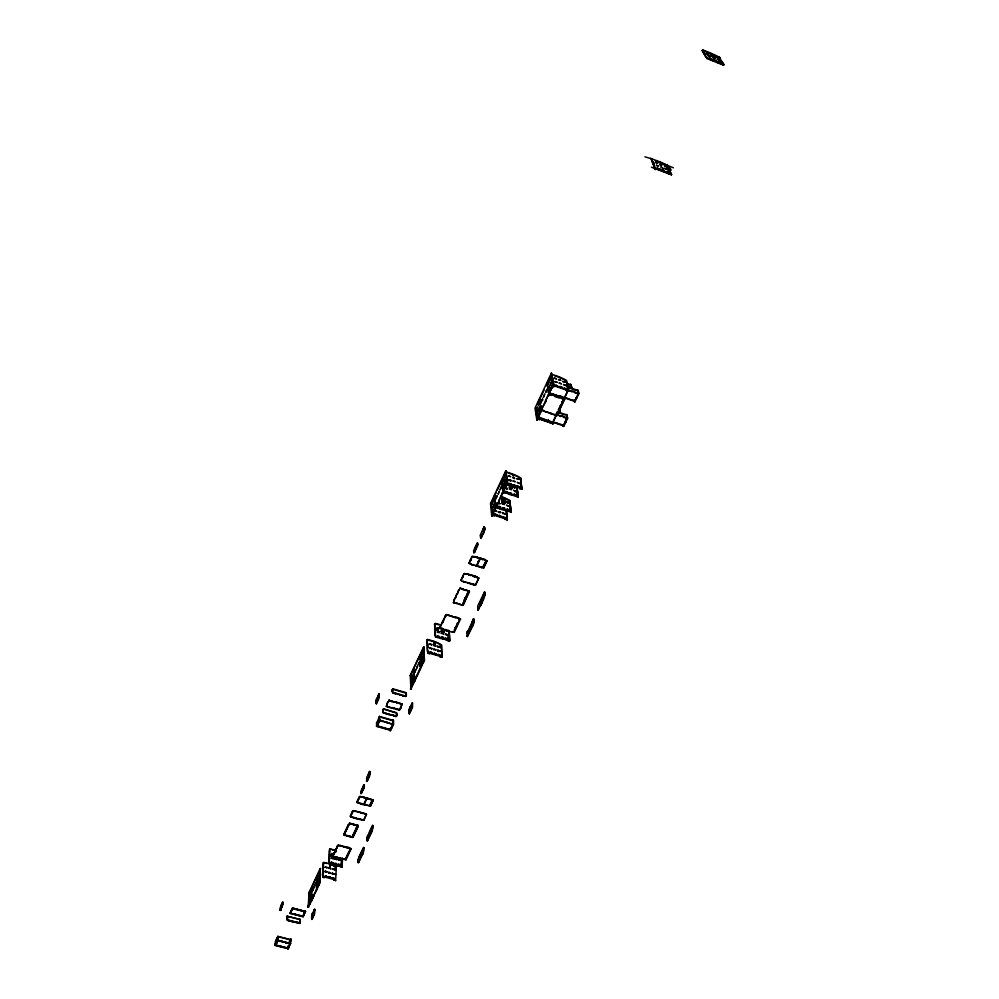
<?xml version="1.0" encoding="UTF-8"?>
<svg xmlns="http://www.w3.org/2000/svg" width="999" height="999" viewBox="0 0 999 999"><rect width="100%" height="100%" fill="white"/><g stroke="black" fill="none" stroke-linecap="round" stroke-linejoin="round"><path stroke-width="1.5" d="M389.947 730.469L390.434 728.121M383.229 712.786C385.027 713.386 388.037 713.698 390.746 715.272L390.921 714.572L393.718 715.371L393.531 716.071L396.491 716.171L383.229 712.786L382.942 709.877M391.62 728.059L392.332 726.223L391.62 727.747M387.187 722.589L391.895 724.263L392.919 723.8L390.072 730.207M386.251 706.555L387.325 703.92C384.652 708.903 394.018 706.992 396.765 709.153M388.049 702.372L389.123 700.049L389.797 700.998C393.057 702.572 404.083 701.748 401.186 706.493L400.949 708.179M388.986 714.01L388.811 714.71M388.049 702.684L389.123 700.049M389.235 706.655L389.048 707.367M386.201 713.211L386.014 713.91M387.3 729.083L384.528 728.296M377.884 726.398L377.035 726.161L379.857 720.067C381.78 721.89 384.553 720.966 387.187 722.914L387.362 722.215M387.287 706.093L387.1 706.805M384.253 712.649L384.078 713.348M385.427 721.665L385.252 722.364M484.19 526.873L484.59 528.633L484.19 526.873L481.93 531.693L483.017 530.869M382.642 720.866L382.467 721.565M383.416 711.288L382.754 711.525L382.754 710.264M383.241 710.401L383.429 708.903L396.478 712.662L396.79 715.571M379.995 726.897L378.059 726.335M380.706 720.304L380.532 721.003M378.097 724.2L377.61 723.738L377.035 726.485L377.247 723.376M376.011 703.596L378.284 699.537L376.498 703.746L376.223 700.511L376.211 701.785M378.134 720.679L379.408 716.42L392.919 720.291M378.696 696.353L378.896 693.593L379.345 697.527L378.284 699.862M377.784 699.725L378.871 695.966M378.796 722.677L378.321 722.215L378.796 722.677L379.857 720.379L379.22 717.906M390.422 730.831L393.531 724.225L393.519 720.167L392.732 720.679L379.72 716.932L379.707 718.056L379.895 716.558L378.346 719.018M390.547 730.344L376.548 726.348L379.37 720.242L379.408 716.42M476.361 548.626L475.824 548.164L476.361 548.626L478.009 544.742L477.197 543.843L477.759 544.592C477.097 542.569 478.246 543.344 477.135 542.969L475.074 547.539L476.111 547.052M476.373 546.016L477.647 543.131M376.498 703.746L376.036 702.172M376.548 726.348L376.598 722.502L378.134 720.366M377.61 697.926L378.896 693.593M371.865 831.767C375.587 819.03 369.443 830.344 368.132 835.664M371.403 831.643C373.064 827.209 372.427 828.296 372.465 825.236M373.214 800.336L359.965 796.378C358.666 797.889 364.423 796.003 365.696 798.276L365.871 797.589L373.214 800.336L370.429 806.193L357.205 802.572L357.28 800.973M376.71 700.661L376.049 700.898L376.061 699.799L377.123 697.477M370.067 834.427L370.741 832.704M370.429 806.193L373.214 800.012M370.504 804.919C368.993 804.183 370.741 806.692 370.042 804.457M369.855 835.938L370.529 834.215M370.379 804.083L370.716 803.034M370.841 804.207L371.191 803.171M371.054 802.659L371.403 801.61M370.529 834.552L371.203 832.829M371.341 799.824L371.516 799.138M370.729 833.041L371.403 831.305M371.528 802.784L371.865 801.735M371.728 801.223L372.54 800.311L372.202 801.36M371.191 833.166L371.865 831.43M367.395 839.972L368.069 838.261M368.231 777.622L367.545 779.407L368.706 777.759M367.37 840.134C365.622 840.659 368.856 839.897 367.395 839.635M364.647 804.682L370.442 805.856M368.693 778.084L369.38 776.298L368.219 777.959M370.117 774.113L369.38 776.623L368.906 776.173M367.857 840.097L368.531 838.386M368.906 776.498L369.518 771.415L369.942 774.475M368.057 838.586L368.731 836.875M368.519 838.71L369.193 837M369.455 799.312L369.63 798.626M369.518 771.74C370.579 770.878 368.631 775.349 368.256 775.261C365.047 776.772 367.694 782.354 366.496 781.33M368.731 837.199L369.405 835.489M369.193 837.324L369.867 835.601M369.393 835.813L370.067 834.09M370.167 805.631L370.517 804.595M366.67 799.038L366.208 798.576L366.333 799.749M366.87 780.531L367.669 780.269L366.508 780.681M350.624 815.172L350.549 816.757L363.711 820.329L366.471 814.222L353.284 810.626L352.61 811.263L355.407 811.138M366.958 781.468L366.72 777.709M367.669 780.269C368.968 777.896 364.897 780.781 367.682 779.944M366.745 840.359L367.257 837.811M366.795 837.686L367.644 835.301M367.582 798.8L367.757 798.114M367.857 839.759L367.357 840.796L366.908 840.009M367.357 840.796L366.783 838.348M358.316 861.962C358.291 861.825 364.61 850.836 363.461 848.713C364.36 844.829 363.648 854.17 362.712 854.245M363.836 803.908L364.66 802.984L364.31 804.033M363.661 788.823L364.373 786.975C363.998 780.069 359.977 796.465 364.26 785.039M363.711 820.329L366.471 814.222M364.51 802.472L365.334 801.56L364.985 802.609M366.458 814.547C364.123 813.323 363.399 813.124 360.851 813.024L361.026 812.337L355.244 811.163M357.217 802.247C359.503 803.458 360.327 803.745 362.949 803.808L362.774 804.495L364.647 805.007L364.822 804.32M364.76 813.361L364.585 814.035M365.184 801.048L366.009 800.137L365.659 801.173M361.938 797.252L362.113 796.565M362.063 788.586L360.839 791.508L361.626 793.144C363.698 790.221 359.278 792.482 361.975 792.095M360.077 859.702L362.712 853.908M357.967 818.83L363.723 819.992M361.838 791.57L362.512 789.809M361.85 819.492L361.688 820.167M362.312 791.707L362.987 789.934M362.512 790.134L363.199 788.361M362.899 812.849L362.724 813.536M362.987 790.259L363.661 788.498M363.186 788.686L364.235 786.026M363.773 785.239L364.423 785.014L363.786 784.914M363.823 797.764L363.998 797.077M363.948 784.877L364.41 785.664M358.454 862.761L358.341 861.076M359.965 796.378L359.752 797.14M357.867 861.638L358.778 862.075M359.99 818.98L359.815 819.667M360.801 793.481C362.05 791.27 361.014 794.967 360.814 792.819M358.766 862.412L360.09 859.365M361.263 793.606L361.163 792.682M361.301 792.294L360.839 791.508M361.064 803.296L360.889 803.983M361.288 792.944L361.463 791.932M356.668 828.458C355.182 827.696 356.893 830.219 356.206 827.996M356.531 827.634L356.88 826.598M355.969 825.511L354.108 824.674L358.004 825.324L358.291 826.136L353.009 837.287L344.031 834.939L350.686 836.663M357.205 802.572L357.417 801.81M357.005 827.759L357.342 826.722M356.893 825.761L357.068 825.074M357.742 801.423L357.954 799.537M358.416 799.999L358.629 798.114M354.233 817.819L357.954 819.155L358.129 818.481M358.291 826.136L358.004 825.324M359.091 798.563L359.29 796.678M357.879 860.963L358.366 859.739M357.917 859.615L363.948 847.502M359.19 802.784L359.016 803.471M357.992 862.636L358.304 862.424M314.935 909.227C310.314 921.927 315.572 901.373 314.548 913.973L313.998 913.161M354.358 833.341L354.695 832.304M354.545 831.817L354.895 830.793M355.244 811.5L355.419 810.813M355.02 831.942L355.357 830.918M355.032 825.249L355.207 824.575M355.207 830.431L355.544 829.395M355.669 830.556L356.019 829.52M356.331 829.158L356.68 828.121M352.41 823.813L354.27 824.65L350.362 823.988L349.613 823.064L348.938 824.799M350.562 816.42L354.383 817.794M352.41 812.799L352.61 810.926M350.537 836.675L353.009 837.287M352.547 836.825L352.372 837.512M352.572 836.001L352.909 834.964M353.284 810.626L353.072 811.388M353.034 836.126L353.371 835.089M353.171 824.749L353.346 824.063M353.234 834.602L353.571 833.578M353.696 834.727L354.033 833.703M354.22 818.144L354.395 817.469M353.883 833.216L354.233 832.179M349.35 850.686L350.012 848.988M337.899 845.753L338.224 845.067L351.248 848.875L349.4 848.388L349.575 847.701L347.727 847.214L347.552 847.889L340.172 845.591M350.549 816.757L350.761 816.008M349.812 850.811L350.474 849.1M351.086 815.634L351.286 813.76M350.524 837.012L350.699 836.325M351.748 814.21L351.948 812.349M351.298 824.25L351.473 823.563M352.347 817.644L352.522 816.957M347.739 836.263L347.914 835.589M347.49 826.435L347.952 826.897L347.827 825.736M347.215 856.293L347.864 854.582M346.753 856.168L347.415 854.457M348.151 825.037L348.614 825.499L348.489 824.337M347.727 847.214L347.552 847.889M348.052 853.433L348.713 851.722M348.514 853.558L349.175 851.847M349.613 823.064L350.362 823.988M349.588 836.762L349.762 836.088M345.192 831.33L345.329 832.479L344.867 832.03M345.529 830.631L345.979 831.093L345.854 829.932M346.178 829.232L346.641 829.694L346.516 828.533M345.454 858.89L346.116 857.192M346.84 827.834L347.29 828.296L347.165 827.135M344.218 858.99C351.586 861.937 332.23 855.656 344.056 859.327M345.916 859.015L346.566 857.317M346.803 836.013L346.978 835.339M322.839 875.311L322.739 877.234L324.113 877.597C323.639 875.112 334.99 878.084 333.816 880.119L335.639 880.606L336.338 867.057L334.653 866.033A18.856 12.662 25.3 0 0 331.069 864.347L331.181 863.573L342.033 867.157L342.445 857.941M342.033 867.157L342.42 860.713L338.761 859.739L338.586 860.414M344.218 833.416L344.667 833.878L344.543 832.716M344.031 846.228L343.856 846.902M344.942 835.514L345.117 834.839M338.698 857.529L338.524 858.203C343.394 859.078 333.903 856.155 334.927 857.254M340.259 865.321L340.422 864.647C334.852 863.573 343.718 866.358 338.436 864.51M341.159 865.908L341.346 864.897L341.621 866.021M341.208 864.56L341.396 863.548L341.67 864.684M341.258 863.211L341.446 862.212L341.72 863.336M342.182 845.741L342.008 846.415M337.887 846.091L338.224 845.067M338.361 866.183L338.536 865.509M338.586 864.172L338.424 864.847M338.761 859.739L342.407 861.038M338.211 845.404L340.159 845.916L340.334 845.241M335.302 851.585L336.139 848.388M335.164 869.817L335.352 868.818L335.614 869.929M335.214 868.481L335.402 867.482L335.676 868.593M336.076 851.91L335.951 851.585M336.001 857.154L333.067 856.043L333.566 853.87L333.054 856.38L335.839 857.492M336.588 848.838L337.437 845.629M336.675 857.716L336.925 857.067M336.588 864.36L336.763 863.685L334.915 863.198L334.752 863.873L336.588 864.36L334.765 863.536M334.94 859.115L336.938 859.252L336.763 859.927M332.904 863.386L333.079 862.711C326.835 860.614 337.25 865.796 331.243 862.224M333.104 858.965L333.279 858.291L331.281 858.141M333.266 856.43L333.104 856.767M333.291 854.57C328.871 853.546 336.426 854.932 334.852 851.136M334.016 854.332L334.215 852.497M334.053 874.325C334.702 873.051 333.441 875.224 332.242 873.85L332.417 873.176L335.889 874.462M333.816 880.119L334.003 879.108M333.878 878.77L334.041 878.096L332.068 877.959M334.24 869.904L334.415 869.242L332.442 869.093M334.69 865.221L336.7 865.034M334.865 864.547L332.854 864.734M334.927 859.452L335.102 858.778M330.419 873.376C328.896 870.404 327.997 874.612 330.594 872.701M330.394 877.147C330.332 878.583 330.307 876.036 328.571 876.672L328.396 877.334M330.619 868.955L329.52 867.656M331.268 856.28L331.443 855.619L332.192 856.53M329.171 861.825L329.083 863.748L331.006 864.247L331.181 863.573M331.268 858.478L331.443 857.804M331.468 854.083L331.631 853.408L334.028 853.995M332.043 878.296L332.217 877.621M332.43 869.43L332.605 868.768M328.708 861.7L328.921 860.027M329.233 860.476L329.046 857.342M329.345 857.804L329.533 853.808M329.071 853.683L329.295 852.022M329.595 852.472L329.42 849.375M329.445 855.806L330.532 855.369L329.171 854.669M329.72 849.824L329.895 848.925L331.718 849.412A18.969 12.587 25.3 0 1 336.438 850.586M328.571 876.672L330.382 877.484M328.771 872.227L328.596 872.889M329.495 868.318L328.971 867.806L330.769 868.618M329.083 863.748L329.32 861.488M329.383 860.139L329.445 858.803L328.833 859.015M329.508 857.467L329.57 856.131L328.958 856.343M329.633 854.794L329.695 853.471M329.757 852.135L329.807 850.811L329.195 851.036M329.558 866.995L329.745 865.996M329.658 867.994L329.682 867.319M329.77 865.334C330.856 863.785 329.183 866.595 330.232 865.446M330.007 867.107L330.194 866.108M371.291 828.333L372.927 825.361M326.735 876.185C326.373 877.821 323.514 874.187 326.586 876.523M325.125 871.265L324.95 871.94L326.773 872.414L326.948 871.752L325.125 871.265L326.948 871.752M326.985 868.006L327.16 867.332L325.174 867.194M324.113 877.597L324.313 876.585M325.162 867.519L325.337 866.857M322.377 875.186L322.602 873.501M322.914 873.963L322.739 870.816M323.039 871.265L322.877 868.131M323.177 868.593L323.014 865.471M323.314 865.921L323.139 862.811M323.439 863.261L323.626 862.362L325.437 862.849A18.856 12.662 25.3 0 1 330.132 863.998L331.069 864.347M322.739 877.234L323.002 874.974M323.064 873.626L323.127 872.277L322.515 872.489M323.201 870.928L323.264 869.592L322.652 869.804M323.339 868.256L323.401 866.92L322.789 867.132M323.464 865.584L323.526 864.26L322.927 864.472M358.741 857.342L363.499 847.377M318.082 885.963C316.695 885.176 318.269 887.674 317.645 885.501M318.256 884.515C317.582 886.026 321.278 881.443 318.519 885.139M318.394 885.289L318.556 884.452L318.981 885.251M318.569 883.84L319.355 882.954M319.605 875.136L319.043 874.625L319.53 876.485M319.131 878.383C318.993 879.819 319.767 878.733 319.917 877.946M319.58 872.801L319.48 875.087M319.093 882.204C320.254 878.208 318.881 883.428 319.705 881.992M319.255 879.507L319.455 877.821M319.655 871.465C320.804 867.519 319.443 872.689 320.267 871.253M319.33 883.303L320.229 868.481L319.917 883.253M314.086 913.86L314.148 912.836M314.185 912.149L314.223 911.475M314.298 910.114C314.323 912.499 314.697 909.465 314.148 910.439M314.747 892.894L313.486 895.878L315.197 893.006M313.773 915.584L314.41 913.948M312.55 918.181L311.7 918.006L312.55 918.181L314.248 913.536L314.485 909.115M314.722 893.231L315.984 890.246M315.185 893.343L316.446 890.359M316.383 887.986L316.608 886.3L316.833 888.099M317.195 875.574C316.446 879.607 317.744 873.188 317.57 877.022M315.971 890.584L318.731 884.29M316.695 887.836L317.02 886.825M317.719 882.492L316.933 883.378L317.257 882.379M317.195 878.608L317.482 878.283M316.421 890.696L319.018 884.577M317.557 882.042L318.319 881.505M317.807 877.284L318.107 876.96M317.944 885.176L318.269 884.177M318.431 875.961L318.743 875.299M312.125 917.719C311.7 922.851 310.889 913.673 312.812 912.661M312.262 898.163C303.596 913.498 309.44 906.53 312.724 898.288M312.25 898.513L313.499 895.529L313.936 895.991M311.938 919.467L312.3 915.396M312.575 917.831L311.813 918.368L312.375 916.433M312.699 898.625L313.961 895.653M313.162 916.882L313.798 915.246M314.036 912.474L314.073 911.8M309.977 903.233L310.302 902.247M310.14 901.81L310.464 900.811M310.502 894.305L310.826 893.318M310.652 892.881L310.964 892.232M310.726 896.34L310.402 897.339L311.176 896.453M311.026 895.691C312.512 897.639 310.627 893.556 311.438 896.153L311.663 894.48L311.588 895.828M311.288 891.245L311.588 890.584M311.076 899.5L310.751 900.499L311.538 899.624M311.276 898.875L311.513 897.189L311.738 898.988M311.576 890.921L311.975 889.098L311.738 890.771M312.35 888.198L312.575 886.538M312.125 886.425L311.9 888.086M311.626 900.923L311.663 900.249M311.888 896.278L312.113 894.592L311.513 894.804M308.192 907.167L309.053 892.407L320.229 868.481M309.215 901.972L309.003 900.174M309.378 899.262L309.153 897.477L308.641 907.279M309.315 894.779C310.277 898.488 307.867 894.555 310.19 894.967C308.803 896.827 310.527 892.944 309.89 895.616M309.478 892.107C308.466 895.566 310.639 890.983 309.053 892.407M309.54 896.565L309.765 894.505M309.29 902.996C308.192 905.419 311.026 903.683 308.691 903.208M304.757 913.286L304.32 912.836L303.696 914.472M304.033 911.3L305.532 911.325L305.057 912.636M301.323 910.613L303.259 911.088M303.546 915.883C303.284 914.222 303.134 918.281 302.809 916.071L301.735 916.508L297.24 915.022M303.109 911.413L303.284 910.751L304.158 911.313M303.084 916.845L303.559 915.534M303.084 915.771L304.171 914.247M303.996 913.823L304.782 912.949M297.677 922.714L300.087 922.964L294.081 921.802M299.525 922.477L300.175 921.59L299.575 921.802M299.613 921.115L300.262 920.229L299.663 920.429M300.299 919.542L287.138 916.22L300.299 919.542L300.112 920.554M299.675 922.164L299.725 921.478M299.762 920.791L299.812 920.116M299.875 919.092L299.7 919.754M300.1 915.384L299.925 916.046M301.448 910.626L294.081 908.765M299.937 923.276L300.125 922.277M300.025 921.915L300.212 920.903M300.999 915.608L300.824 916.283M301.298 910.951L301.473 910.289M302.197 911.175L302.372 910.514M297.365 915.034L296.341 914.784M296.765 922.826L296.928 922.164M297.852 909.365L297.677 910.027M297.665 923.051L297.827 922.389M299.2 915.146L299.026 915.821M296.466 914.797L294.53 914.322M295.866 909.565L296.041 908.903M293.331 921.24L292.282 921.34L296.778 922.477M296.316 915.121L296.491 914.46M296.029 921.927L295.854 922.589M296.94 909.127L296.765 909.789M287.912 947.277C287.824 955.718 293.157 928.108 290.047 943.58M289.722 920.329L288.674 920.429L292.257 921.677L292.432 921.016M303.109 916.508L290.01 913.173L294.655 914.347M294.205 908.778L292.407 907.966L291.933 909.29M294.056 909.102L294.23 908.428M294.505 914.672L294.68 913.998M295.13 908.665L294.955 909.327M289.161 943.356L285.464 942.432M291.209 911.662L290.434 912.537L291.184 912.012M288.349 947.389L288.137 948.738L275.187 945.504L275.512 941.383L277.847 936.338L290.334 939.472L289.897 943.893L289.036 943.331M288.124 947.676L288.012 945.903M291.808 910.364L291.034 911.238L291.783 910.701M288.149 947.339L287.687 948.625M288.723 946.428L289.785 944.929M291.059 913.074L290.884 913.748M289.186 946.19L288.424 947.052M289.473 941.021L289.26 942.269M292.42 909.065L291.633 909.939L292.395 909.402M289.31 945.166L290.522 943.356M292.407 907.966L305.519 911.662M290.572 942.669L290.497 943.693L277.41 940.421L278.059 939.535L277.46 939.734M290.472 942.294L290.659 941.295M290.559 940.921L290.759 939.922L277.71 936.65L278.072 937.786L277.41 937.287M287.512 919.08L286.913 919.28L287.562 918.393M287.612 917.706L287.013 917.919L287.662 917.032M287.737 920.541L287.912 919.879C285.577 919.117 290.11 921.965 287.912 919.879M286.501 942.344L286.326 943.006M286.825 948.063L286.938 948.088M288.649 920.766L288.823 920.104M287.4 942.569L287.225 943.231M288.112 943.456L288.286 942.794M285.577 942.469L281.131 940.996L280.07 941.433L279.345 940.559L278.271 940.996L277.547 940.109L275.187 945.504M283.816 941.67L283.641 942.332M286.863 919.967L287.063 918.955M286.963 918.605L287.163 917.594M287.063 917.232L287.287 915.896M287.362 919.392L287.412 918.718M287.462 918.031L287.512 917.357M282.03 941.22L281.855 941.882M282.355 946.94L282.48 946.977M282.929 941.445L282.754 942.107M369.692 771.378L367.782 775.124M282.48 903.021C282.929 900.823 279.72 909.04 280.095 909.952L280.906 910.114L280.232 909.627L280.644 910.426L282.979 904.17M280.594 909.39L281.681 907.055M278.783 946.053L278.908 946.078M279.345 940.559L279.171 941.208M281.643 907.392L282.567 902.01M282.829 904.495L282.63 902.696M280.244 940.783L280.07 941.433M276.074 944.667L275.412 944.155L276.074 944.667C277.447 943.131 273.788 943.58 276.361 944.043M276.661 943.406L276.948 942.781M277.235 942.144L277.535 941.508M277.51 939.048L277.71 938.049M277.522 940.446L277.847 936.338M280.644 910.426L280.482 906.568M278.446 940.334L278.271 940.996M275.412 944.155L275.362 944.842L288.299 948.076M275.474 943.468L275.524 942.781M275.574 942.094L276.111 941.183L275.811 944.954L277.859 940.534L278.147 936.762L275.949 940.446M478.196 607.629L477.609 606.268L484.44 592.045L484.94 595.029L484.84 593.818M468.206 630.893L473.426 618.768L473.901 621.778L473.426 618.768M280.781 907.005L280.781 905.918M283.017 902.122L281.069 905.269M280.182 910.314L280.482 909.652M280.457 910.002L280.756 909.352M379.383 693.731L377.834 695.916M376.76 723.239L376.598 722.502M383.429 708.903L394.855 712.637M392.058 690.134L392.719 689.884L392.058 691.395L393.394 693.206L395.354 693.781L395.542 693.069L405.719 696.478L405.057 695.841M392.545 690.284L392.719 688.786L405.869 692.619L405.694 694.118L405.869 692.619M392.058 691.395L392.232 689.747M289.985 913.511L290.459 912.199M290.734 911.887L291.059 910.901M291.333 910.589L291.658 909.602M386.838 704.095L387.562 702.235M392.545 692.644L392.719 691.146M393.394 692.894L392.719 692.257M393.394 693.206L393.581 692.507M289.548 920.991L290.597 920.903M395.354 693.781L395.542 693.069M391.745 701.56L391.92 700.861M290.447 921.228L290.622 920.554M293.606 914.435L293.781 913.773M291.521 920.791L291.358 921.453M295.579 914.235L295.404 914.897M292.257 921.677L290.472 920.878M394.73 701.673L394.543 702.372M398.164 694.605L398.339 693.893M391.845 708.179L392.033 707.467M293.157 921.915L294.205 921.815M294.056 922.139L294.23 921.478M297.215 915.359L297.39 914.697M299.488 910.489L299.663 909.827M393.968 708.029L393.793 708.728M396.678 702.235L396.491 702.934M400.112 695.167L400.299 694.467M285.439 942.781L285.602 942.119M294.955 922.364L295.13 921.702M300.387 910.713L300.562 910.052M410.914 682.479L411.276 686.788L414.51 681.106L410.939 689.372L410.239 675.561L423.626 646.865L424.488 660.489L423.364 662.899L422.852 662.125L423.364 662.899M496.94 505.806L499.488 500.374L491.72 516.008L490.497 503.521L505.806 470.729L507.742 483.129L506.456 485.889L505.869 485.152L506.456 485.889M546.041 401.198L541.495 409.165L540.671 405.282L541.196 408.491L542.432 409.24L536.825 419.88L534.989 408.166L551.398 372.989L554.008 384.578L552.622 387.537L551.985 386.825L552.622 387.537M411.151 679.27L410.601 675.399L411.276 675.149M413.786 668.593L413.848 672.302L414.273 668.731M423.077 648.663L423.751 648.413L423.077 648.663L423.176 652.347L423.264 648.264M427.647 645.304L426.998 640.272L429.433 640.484A20.679 11.214 25.3 0 1 431.443 640.971M434.54 624.125L435.214 623.863L434.54 624.125L435.214 629.133M491.183 502.747L491.308 506.593L491.645 502.435M494.942 498.813C493.681 488.611 496.028 502.222 495.154 498.364M501.91 483.903L501.748 480.107L502.422 484.078L502.122 483.454M505.444 472.19L505.606 475.986L505.444 472.19L507.967 472.577A22.053 9.803 25.2 0 1 513.286 474.263L514.36 474.7A22.053 9.803 25.2 0 1 518.543 476.66L520.554 477.784L521.778 489.323L519.705 488.636L519.842 487.612L508.816 483.991L508.666 485.027L507.105 484.515L506.918 482.892M535.976 411.276L535.739 407.267L536.55 411.113L537.012 409.877L536.076 409.39L536.376 410.052M539.635 398.926L540.459 402.759L539.41 399.413L540.159 399.101M547.077 382.967L547.402 386.588L547.527 382.717M651.46 167.22L671.378 174.85L668.169 165.834L665.908 164.648A24.625 6.444 25.2 0 0 661.238 162.462L660.052 161.95A24.625 6.444 25.2 0 0 654.258 159.765L652.01 158.903L651.885 159.828M702.172 50.637L702.871 49.95L702.172 50.637L703.396 52.835C713.199 58.179 706.193 51.399 704.22 54.296L705.494 54.67L705.207 55.282L704.095 52.947L704.22 54.296M309.503 892.519L320.679 868.593M424.113 647.002L410.239 675.561M441.908 657.205L441.483 644.855L439.622 643.781A20.679 11.214 25.3 0 0 435.689 641.932L434.677 641.545A20.679 11.214 25.3 0 0 429.62 640.084L427.659 639.497L426.998 640.272M441.233 625.062A20.817 11.089 25.3 0 0 437.162 623.95L435.202 623.351L435.027 624.275M491.433 502.884L496.116 492.757M497.39 490.022L503.134 477.734M504.408 475L506.318 470.904M537.487 404.133L544.055 390.06M547.302 383.191L549.962 377.397M652.01 158.903L644.879 156.818M427.485 640.421L427.659 639.497M505.232 472.652L505.956 472.365M319.031 874.962L319.355 873.963M411.8 676.485L412.637 675.524L411.064 677.734L411.551 678.184L410.651 677.884M413.012 674.75L413.623 672.564M502.36 482.717L503.596 479.707L504.145 480.157L503.209 480.894M506.131 476.161L505.307 476.061L504.02 478.796M536.488 409.69L537.824 406.818M393.718 715.371L393.531 716.071M396.591 709.228L398.701 709.402L399.375 710.351L400.462 708.029M399.475 703.046L399.288 703.746M402.922 695.978L403.097 695.279M410.664 679.12L411.338 678.87M419.942 659.278L420.042 655.182L419.942 659.278L420.616 659.015L420.529 655.332M427.11 643.93L427.185 639.872M434.677 627.759L434.727 623.726M651.585 159.041L652.31 162.138L653.471 162.637L652.971 163.836L654.133 164.335L652.909 162.412M703.396 52.835L702.459 50.025M319.505 874.749L319.817 874.088M411.551 677.871L412.637 675.524M504.12 479.87L503.171 480.619M536.7 410.177L536.438 409.428L536.238 410.452M540.109 402.884L539.173 403.933L540.159 403.146M652.572 161.563L653.234 163.262M704.258 52.447L704.382 53.796L703.683 52.223M323.476 862.699L325.437 862.849M331.718 849.412L329.745 849.262M412.225 679.495L412.724 679.957L412.225 679.495L411.126 681.855L410.864 679.982M419.43 662.012C415.896 669.904 420.941 658.304 419.555 663.261L419.056 663.111M420.492 661.887L420.154 660.114M437.162 623.95L436.975 624.363A20.817 11.089 25.3 0 1 438.998 624.85M499.313 491.208L498.076 494.205L499.338 491.483M542.395 399.076C538.536 407.779 544.005 395.092 542.519 400.487L541.995 400.299M551.785 378.633L551.748 380.169L551.947 376.735M704.894 51.498L705.182 50.887A25.524 5.045 25.2 0 1 711.138 53.259L712.349 53.796A25.524 5.045 25.2 0 1 717.195 56.069L719.555 57.268L723.526 65.222L707.042 58.579L704.632 55.045M420.442 661.95L421.553 659.565L420.442 662.262L420.654 660.252M419.917 662.15L419.056 662.799M427.722 647.764L427.335 644.755M435.302 631.568L434.915 628.571M435.227 629.432C436.376 627.634 438.848 631.593 438.374 629.919M492.232 516.171L491.62 507.292L492.045 509.04M506.081 477.759L505.956 476.648L506.605 477.934M547.764 388.686L547.814 387.15L547.764 388.686L549 388.986M396.478 712.662L396.303 714.16M435.414 629.02L435.239 629.732L436.413 629.632M309.19 899.612L309.503 898.963L309.178 899.949M412.599 678.708L414.185 676.498L413.087 679.17L412.599 678.708L413.087 679.17M414.485 679.944L414.11 675.649M420.03 662.986L420.129 666.72L420.03 662.986L420.067 664.223M492.082 508.891L493.344 506.206L493.893 506.655L493.344 506.206M495.029 502.609L495.566 503.059L493.793 505.594L495.029 502.609L496.141 503.071M495.292 502.21L495.641 505.644L495.292 502.21L495.417 503.359M538.349 410.065C534.49 418.743 539.947 406.094 538.473 411.476L537.899 411.026M548.301 388.873L549.8 385.602L548.426 388.536M653.796 163.486L653.87 164.91M311.014 896.028L311.775 895.491M316.933 883.378L317.245 882.704M392.732 721.79L393.394 721.54L392.744 723.064M412.237 679.807L411.126 681.855M412.599 679.033L413.698 676.36M493.369 506.493L492.12 509.178L491.933 507.904M493.793 505.594L495.054 502.897M289.011 943.68L289.186 943.019M298.564 923.276L298.738 922.614M304.008 911.637L304.183 910.976M395.654 715.921L395.467 716.633M398.701 709.402L398.526 710.102M401.423 703.608L401.236 704.307M481.118 537.225L483.254 533.566L481.118 537.225L480.394 534.989L481.843 531.53M330.532 855.369L329.458 855.469M391.895 724.263L392.07 723.563M412.712 679.645L411.863 680.594M413.161 683.004L414.585 680.406L414.597 675.786M420.529 663.136L420.254 663.836M420.929 662.1L421.566 659.877M493.856 506.368L492.957 507.392M480.432 535.564L481.156 535.289M405.706 695.379L406.381 695.129L405.719 696.478M405.881 693.731L406.193 695.516M429.645 644.18L431.793 644.367L431.618 645.079M437.212 628.021C442.969 628.633 433.903 628.458 439.385 628.209M475.049 547.427L473.601 550.849L474.712 552.11L474.113 551.011M484.752 527.622L483.953 527.022L482.667 529.77M437.225 628.321L437.412 627.609M481.63 537.387L480.531 536.738L480.644 535.127M480.944 535.726L480.594 534.54M484.078 528.471L484.702 529.795L484.14 529.058M287.712 948.276L290.647 943.381M299.638 922.839L299.463 923.513M303.109 915.421L303.409 914.772M303.721 914.122L304.021 913.486M304.32 912.836L304.633 912.187M305.082 911.213L304.907 911.875M399.375 710.351L400.462 707.717M401.186 706.493L402.272 703.858M473.638 551.436L473.738 552.622L474.7 551.823M480.531 536.738L480.631 537.899L481.605 537.1M289.897 943.893L290.197 943.268M304.308 913.173L304.608 912.524M389.947 730.694L393.531 724.225M477.247 544.43L475.849 548.463M484.19 529.632L483.279 533.853L484.902 529.358M484.59 528.633L484.028 527.897M288.599 947.452L288.162 948.388L275.212 945.166M305.082 912.299L305.532 911.325M308.604 904.57L309.603 904.644M400.949 707.854L401.186 706.168M410.789 686.638L411.688 686.45L412.787 683.791M411.188 686.001L412.3 683.641L410.439 689.223M421.665 663.673C419.343 670.341 421.203 662.15 422.165 664.123M423.626 646.865L424.001 660.351L422.04 663.186L423.164 660.476L423.663 660.926L423.164 660.476M423.376 659.777L423.464 655.644L423.876 659.914M440.035 656.418C444.48 657.092 439.285 658.141 440.01 655.794L429.545 652.672L429.37 653.696L427.884 653.246L427.41 647.215M444.73 639.01C449.425 642.107 451.61 640.784 444.755 639.323C441.296 639.098 439.073 636.775 435.514 637.012L435.002 631.006M465.434 581.68L465.247 582.405L461.313 580.694L462.225 577.16M462.749 577.622L463.823 573.738L464.36 574.2L463.823 573.738M473.501 564.547L473.326 565.272L469.355 563.536L470.292 559.964L470.816 560.414L470.292 559.964M470.816 560.414L471.915 556.493L472.452 556.955L471.915 556.493M473.738 552.622L474.363 551.161L473.601 550.849M474.213 551.947L475.824 548.164M480.631 537.899L481.256 536.451L480.482 536.151M484.802 528.196L484.702 529.795M492.182 513.024L492.495 513.636L491.845 509.577L492.157 510.189M492.495 512.974L493.718 509.989L493.007 513.136M494.18 509.378L495.417 506.381L494.692 509.54L496.965 506.093M502.872 490.222L502.497 486.825L503.571 492.02L502.934 493.381L502.385 492.932L502.934 493.381M507.742 483.129L505.419 486.675L504.87 486.226L506.156 483.479L506.705 483.928L506.156 483.479M537.025 417.382L536.75 413.661L537.05 414.323M537.599 416.783L538.911 413.611L537.599 416.783L538.711 417.17M550.412 389.086L550.998 389.535L550.412 389.086L549.338 393.057L564.398 398.239M552.26 385.152L552.847 385.602L552.26 385.152L550.486 390.247M552.734 383.878L552.172 380.719L553.271 384.066M654.57 166.683L655.344 168.706L653.533 164.048M705.868 57.268L704.919 54.433M303.846 915.234L304.146 914.584M308.916 904.432L309.665 903.895M317.32 886.5L317.632 885.838M350.287 816.208L350.612 815.496M350.949 814.797L351.273 814.085M351.611 813.386L351.935 812.674M352.272 811.962L352.61 811.263M356.943 802.01L357.28 801.298M357.605 800.586L357.942 799.874M358.279 799.15L358.616 798.438M358.953 797.726L359.29 797.002M361.163 793.019L361.963 792.419M422.04 663.186L423.176 660.789M461.038 580.032L462.25 577.459M462.649 576.61L463.848 574.038M469.093 562.849L470.317 560.264M470.716 559.39L471.94 556.793M503.184 490.159L504.445 487.137L503.671 490.047M504.895 486.501L506.193 483.753M540.771 410.015C538.249 417.295 539.485 408.616 541.296 410.202M549.088 392.295L550.461 389.348M550.924 388.361L552.31 385.414M474.25 552.772L474.363 551.161M481.143 538.061L481.256 536.451M351.086 815.296L351.423 814.597M351.76 813.885L352.085 813.174M352.422 812.474L352.747 811.762M357.754 801.098L358.092 800.386M358.429 799.675L358.753 798.95M359.091 798.238L359.428 797.527M416.808 675.349L414.51 681.743L414.011 680.968M416.808 675.661L419.78 668.993L420.279 669.442L419.78 668.993M419.792 669.305L423.651 660.614M461.026 579.732L461.313 580.694M462.724 577.322L462.624 576.311M464.335 573.901L466.72 574.35L464.572 573.389M469.355 563.536L469.08 562.562M470.804 560.127L470.691 559.09M472.427 556.655L474.837 557.105L472.677 556.131M474.712 552.11L476.336 548.326M495.929 506.555L492.457 512.687M502.897 493.106L499.001 500.499L502.385 492.932M502.41 493.219L506.68 483.641M538.174 416.995L541.133 409.977L556.755 415.809L564.597 399.3L564.348 397.964L551.548 393.569L551.361 394.318M548.251 395.142L548.838 395.592L548.251 395.142L545.504 401.011L546.091 401.461M536.825 419.88L551.985 386.825M706.455 57.505L706.156 56.656M311.164 900.811L312.088 899.937M421.041 666.52L421.291 664.785M429.782 648.239L431.943 648.426L431.755 649.138M437.375 632.042C443.156 632.667 434.053 632.479 439.548 632.23M491.72 516.008L494.505 510.289C496.466 509.64 496.528 512.549 496.565 510.964M498.176 502.497L500.024 503.608M505.169 487.562L507.28 488.523L505.169 487.562L504.045 488.336M552.085 387.362L553.471 384.403L551.398 372.989M656.468 165.147C655.057 165.784 662 166.558 656.555 165.359M420.279 669.442L423.339 662.275M429.795 648.538L429.97 647.827M437.387 632.355L437.574 631.63M498.201 502.772L500.049 503.896M506.393 485.314L502.997 491.283M552.522 387.013L548.901 393.406M415.06 680.244L417.295 675.486M417.295 675.811L420.279 669.13M441.895 629.432L442.345 628.771L440.247 628.134L440.122 626.86L442.445 621.902L442.957 622.365L442.445 621.902M442.957 622.365L445.554 615.272L446.078 615.734L445.554 615.272M496.003 507.929L496.178 507.192M334.203 852.834L334.84 851.46M335.489 850.099L336.126 848.725M336.775 847.339L337.425 845.966M427.884 653.246L428.022 651.073M435.514 637.012L435.639 634.84M440.134 627.16L442.457 622.215M443.231 620.554L445.579 615.584M548.838 395.592L549.3 392.794M707.042 58.579L706.743 56.893M335.314 851.248L335.964 849.887M336.601 848.513L337.25 847.127M440.247 628.134L440.122 626.86M442.944 622.052L443.219 620.254M446.053 615.421L446.453 614.597L460.564 619.205L458.566 618.593L458.741 617.869L455.756 616.957L455.569 617.682L446.453 614.597M446.078 615.734L446.466 614.897M453.633 600.536L454.145 600.998L454.807 598.014M455.606 596.328L456.131 596.778L456.793 593.793M457.592 592.107L458.116 592.557L458.778 589.56M344.205 833.753L344.53 833.054M344.855 832.354L345.192 831.668M345.517 830.968L345.841 830.269M346.166 829.57L346.503 828.87M346.828 828.171L347.153 827.472M347.49 826.772L347.814 826.073M348.139 825.374L348.476 824.662M434.19 642.519L434.865 642.27L434.702 643.281M453.646 600.836L454.832 598.314M455.619 596.628L456.818 594.093M457.604 592.407L458.803 589.86M502.135 497.952L502.847 497.677L502.697 498.688M512.812 475.224L513.611 475.499L513.024 474.775M710.988 53.521L711.488 54.72M429.545 652.672L429.37 653.696M502.547 513.686L502.722 512.949L506.605 514.722L506.393 510.501L507.205 519.967L505.144 519.305L505.294 518.269L494.355 514.747L494.205 515.784L492.657 515.284M537.562 416.508L548.526 420.904L548.351 421.653L552.759 422.34L552.996 423.688L539.535 418.618L539.398 419.642L537.799 419.105M657.155 168.356L657.055 169.368L657.155 168.356L671.64 174.288M344.018 835.264L344.68 833.541M344.992 833.178L345.342 832.155M345.654 831.792L345.991 830.756M346.303 830.394L346.653 829.357M346.965 828.995L347.302 827.959M347.627 827.597L347.964 826.56M348.276 826.198L348.626 825.162M429.92 652.322C431.068 650.599 432.367 654.195 432.08 652.509M434.215 643.131L434.378 642.12M437.537 636.101L439.735 636.6M458.578 603.796L453.359 602.672L454.133 600.686M455.332 598.463L456.106 596.478M457.317 594.255L458.091 592.257M459.303 590.022L460.089 588.024C463.486 590.322 467.057 589.535 469.493 591.708L463.099 605.182C462.362 605.556 458.941 603.471 459.39 604.52M463.236 581.78L463.436 581.356M466.708 574.05L472.977 575.524L472.802 576.248L474.825 576.873L475 576.148L477.023 576.785L476.848 577.509L478.858 578.134L475.536 585.114L473.501 584.19L475.536 585.114M471.291 564.635L471.478 563.911L469.343 563.236M474.812 556.805L481.118 558.304L480.944 559.028L482.967 559.665L483.154 558.941L485.189 559.577L485.002 560.302L487.037 560.951L483.666 568.019L481.618 567.095L483.666 568.019M494.205 515.784L494.355 514.747M494.68 514.535C495.841 512.687 497.277 516.508 496.953 514.747M502.197 498.513L502.335 497.502M508.666 485.027L508.816 483.991M539.398 419.642L539.535 418.618M553.309 386.064L554.92 386.613L555.057 385.602L566.408 389.51L566.283 390.534L568.419 391.271L566.62 380.432L564.535 379.295A22.865 8.854 25.2 0 0 560.189 377.26L559.09 376.81A22.865 8.854 25.2 0 0 553.608 374.962L551.498 374.225M429.92 652.634L430.107 651.91M434.24 643.743L434.915 643.493L434.752 644.505M437.55 636.4L437.737 635.689M466.72 574.35L466.908 573.626M474.837 557.105L475.012 556.368M494.705 514.822L494.892 514.085M503.096 499.925L502.947 500.949L502.247 499.088L502.972 498.801L502.822 499.812L502.972 498.801M510.789 481.056L510.976 480.319L508.903 479.632L511.001 480.594L508.716 480.369M542.17 418.743L541.982 419.493L539.86 418.768L540.047 418.019M556.655 376.473A22.852 8.866 25.2 0 1 558.866 377.297L559.103 377.672M655.619 168.132L659.939 169.056L657.317 168.544M709.09 58.816L709.265 58.017L711.713 59.141L711.425 59.765L708.978 58.629M710.214 56.506C711.176 58.104 705.044 53.646 710.326 56.681M713.186 56.543C714.735 55.245 709.465 55.944 711.563 53.746M328.796 868.481L328.971 867.806M433.578 645.666L433.753 644.954L434.303 645.579M441.171 629.52L441.346 628.808L447.252 630.594L447.077 631.306M498.039 508.591L498.226 507.854L511.126 511.713L505.169 510.614M710.876 55.607L711.812 54.982M434.265 644.355L434.428 643.344M437.599 637.637L437.787 636.925M441.845 628.221L445.142 630.082M498.876 506.968L498.788 508.553M502.31 499.65L502.46 498.638M503.359 492.47L505.544 493.181L505.731 492.445L508.853 493.456L508.666 494.205L518.219 496.79L512.999 494.817M709.69 58.766C708.791 59.603 716.283 60.527 717.981 62.25L717.582 62.687M711.325 55.22L711.4 54.246L711.688 55.095M434.278 644.967L434.965 644.717L434.79 645.729M441.87 628.833L442.145 629.183M505.544 493.181L505.731 492.445M544.218 410.976C538.711 407.829 547.34 413.886 547.365 411.788M549.25 394.355L551.548 395.392C551.373 393.718 555.819 395.242 554.757 396.491L559.028 397.952C558.853 396.291 563.299 397.814 562.237 399.051L564.373 399.787L564.235 398.214M659.602 164.635L660.451 164.96L660.551 163.973L661.013 165.185L661.113 164.186M711.538 55.594L711.975 54.483M350.549 823.313L351.311 823.913M334.827 857.229L335.102 856.58M441.146 631.218L443.618 631.967L444.243 630.494L444.118 632.429L444.243 630.494M448.563 615.546L448.751 614.822M503.046 502.559C499.313 501.723 505.944 503.958 504.22 502.097L504.882 503.683L504.42 501.648L504.557 502.784M502.435 500.774L502.584 499.762L502.435 500.774L501.673 500.524M513.149 478.009L513.811 477.16L514.473 478.708L513.886 477.722M660.451 164.96L660.551 163.973M441.158 631.53L441.346 630.819M442.37 628.983L440.234 627.834M501.81 502.672L501.985 501.948M442.395 629.582L442.557 628.571M468.756 574.987L468.931 574.25M476.873 557.742L477.047 557.017M500.449 507.667C494.393 503.808 505.194 509.003 498.389 507.005M503.958 499.825L504.682 499.55L504.807 500.674L504.17 499.375M507.492 492.719L505.594 491.308L507.679 491.983L507.492 492.719L505.419 492.045M509.965 483.953L509.34 483.354L511.426 484.04L511.813 485.826L511.675 484.702M715.222 57.592L714.685 59.178L715.334 57.78L711.75 56.194L714.797 56.856L714.36 57.967L714.372 56.119L713.373 55.145L713.511 56.493M433.716 649.412L435.876 649.6L435.689 650.312M441.333 633.241L443.506 633.428L443.331 634.14M498.414 512.062C504.408 512.699 494.992 512.512 500.674 512.287M503.009 502.272L501.773 502.397M511.238 484.777L511.426 484.04M557.754 386.026L555.556 385.027L557.467 386.251M661.001 166.883L662.986 168.319M433.728 649.725L433.903 649.013M435.527 645.941L434.99 645.329M441.346 633.541L441.533 632.829M443.131 629.807L443.144 630.119M498.439 512.35L498.613 511.625M500.062 508.966L500.087 509.253M503.721 501.198L503.159 500.499M661.076 167.095L663.074 168.531M333.029 864.06L331.031 863.91M435.539 646.253L435.714 645.541M443.506 629.532L443.993 629.682M713.298 56.731L713.96 55.382M456.368 603.596L456.555 602.872M462.937 589.685L463.111 588.96M440.584 638.536L440.759 637.824M501.585 508.866L496.54 506.993L495.854 505.194M508.666 494.205L508.853 493.456M713.199 60.177L713.011 60.989L713.311 60.365M501.61 509.153L501.798 508.416M511.575 487.899L511.226 487.225L511.913 488.798L511.95 486.938L511.575 487.899L508.991 487.05L512.125 488.349M336.938 859.252L335.09 859.103M337.687 857.641L337.674 857.979M356.081 818.656L356.256 817.969M358.978 812.512L359.153 811.825M362.774 804.495L362.949 803.808M434.053 653.096L433.878 653.808C439.797 655.219 430.631 651.847 436.039 653.995M441.521 637.599L441.708 636.887L443.681 637.487L443.506 638.199M473.526 584.49L465.459 581.98M481.643 567.382L473.526 564.835M499.013 515.422C505.319 518.831 494.617 513.074 501.111 516.371M509.752 492.657L511.863 493.618L509.54 493.119M513.498 484.715L515.621 485.676L513.498 484.715L513.324 485.452L515.359 485.851M546.416 420.179L546.228 420.929L544.105 420.217L544.293 419.455M437.487 646.528L439.635 646.715L439.46 647.427M445.104 630.406L445.317 629.37M451.573 616.458L451.748 615.734M502.11 509.627C503.259 507.792 504.682 511.588 504.358 509.84M437.5 646.84L437.674 646.128M445.117 630.706L445.292 629.994M502.135 509.902L502.31 509.178M562.837 381.306L564.959 382.043L562.562 381.543M365.859 799.625L366.208 798.576M476.56 565.197L478.271 562.474L477.072 565.359L476.535 564.897L477.072 565.359M478.196 561.738L479.907 559.015L478.708 561.9L478.171 561.45L478.708 561.9M348.663 836.513L348.838 835.838M354.096 824.999L354.27 824.312M338.524 858.203L336.838 857.379M364.323 803.696L364.66 802.984M364.997 802.272L365.334 801.56M365.671 800.848L366.009 800.137M366.346 799.412L366.683 798.701M477.047 565.059L478.271 562.474M478.683 561.613L479.52 560.177M410.102 707.342L412.525 703.046L412.599 707.08L409.428 713.773L408.878 709.602L410.102 707.03L410.589 707.479L410.102 707.03M313.249 912.786L311.738 914.922M409.028 710.439L409.69 710.202L409.528 711.85L409.028 710.439L409.528 711.85M410.826 705.806L412.525 703.046M436.026 653.683L435.851 654.395M465.959 590.621L466.146 589.897M469.293 583.666L469.468 582.941M472.802 576.248L472.977 575.524M477.385 566.545L477.559 565.821M480.944 559.028L481.118 558.304M332.242 873.85L332.417 873.176M441.57 651.76L437.837 650.187L437.662 650.898C438.936 652.397 440.322 650.137 439.622 651.485M445.304 634.74L445.479 634.028L449.238 635.626M507.854 502.809C501.71 498.551 512.487 504.707 505.806 502.147M514.872 487.962L515.047 487.225L512.986 486.55L515.084 487.512L512.812 487.287M717.806 58.417L718.094 57.805L715.784 56.868L718.206 57.992L717.919 58.604M409.041 711.713L409.715 711.463M412.237 704.819L412.262 706.081L411.938 704.283M440.347 645.579L441.021 645.329L440.859 646.341M508.841 502.859L509.565 502.572L508.703 501.723L509.365 500.874M668.606 168.094L667.232 165.822M719.555 57.268L719.118 58.379L718.606 57.168M336.526 865.708L338.524 865.846M440.372 646.191L440.534 645.179M508.703 501.723L508.853 500.711M550.374 413.636L550.561 412.874M565.871 381.63L566.058 381.78M410.152 710.838L411.363 709.115L410.639 710.976M440.397 646.803L441.071 646.54L440.422 647.414L441.396 647.702M448.014 630.694L449.313 630.881L445.329 629.682M519.892 478.621L519.592 477.997L519.967 479.183M565.958 381.256L565.659 380.582L566.171 382.305L565.534 381.593M667.307 167.245L667.782 166.046M718.331 57.78L719.617 58.142L719.542 59.116L718.756 58.516L719.193 57.405M336.338 867.057L336.176 867.382A18.856 12.675 25.3 0 0 330.906 864.672M340.359 858.69L340.534 858.016M345.704 847.402L345.879 846.727M408.941 713.636L412.112 706.942L412.038 702.909M441.483 644.855L441.82 657.404M509.865 503.184L509.815 500.474L507.829 499.363A21.866 10.015 25.2 0 0 503.671 497.415L502.609 496.99A21.866 10.015 25.2 0 0 500.487 496.228M521.778 489.323L520.554 477.784M667.694 167.033L668.169 165.834M312.874 917.194L313.187 916.545M410.639 710.664L411.363 709.115M440.422 647.414L440.584 646.403M448.052 631.306L448.214 630.282M718.968 58.879L719.043 57.905M441.071 646.54L440.909 647.564M448.514 630.844L448.539 631.443M509.502 502.01L509.353 503.021M520.254 479.283L520.629 480.469M551.398 413.723L556.93 415.047M668.131 166.895L668.044 167.882L667.569 166.671M719.542 59.116L719.617 58.142M505.681 510.776L505.956 510.039L501.823 508.703M437.999 654.27C442.744 657.23 434.752 653.046 439.985 655.169M445.479 638.486L447.652 638.673L447.477 639.397M471.303 584.29L471.491 583.566M474.825 576.873L475 576.148M479.408 567.182L479.595 566.458M482.967 559.665L483.154 558.941M503.134 516.745C502.172 517.057 505.944 518.269 505.194 517.407M340.434 860.564L340.584 860.564M445.492 638.798L445.666 638.086M449.125 631.293L449.3 630.569M504.557 514.06L504.595 514.348M548.351 421.653L548.364 419.53M559.902 397.252L560.064 396.091L561.288 396.178M336.076 870.054L335.327 869.48M509.965 502.959L509.053 502.41M519.293 483.316L517.182 482.355L521.103 484.165M462.687 603.621L464.36 600.948L463.186 603.771M465.059 598.276L464.285 600.262L465.584 598.738L465.059 598.276L464.285 600.262M465.459 597.439L466.758 595.904L465.984 597.889L465.459 597.439L465.984 597.889M466.658 594.904L468.356 592.519L467.182 595.367L466.658 594.904L467.182 595.367M355.869 829.033L356.206 828.333M465.484 597.739L466.258 595.754M466.683 595.204L467.857 592.37M465.559 598.426L464.785 600.411M465.959 597.589L466.758 595.904M467.157 595.054L468.356 592.519M468.981 591.558L469.168 590.834M357.829 826.011L357.068 825.411M353.009 836.95L358.304 825.798M468.968 591.258L463.099 605.182M448.326 636.925L449.013 636.663L448.876 638.299L448.326 636.925L448.876 638.299M509.577 509.24L510.177 507.817M516.645 494.343L517.245 492.919M720.941 62.313L721.815 61.938L721.965 63.299L720.941 62.313L723.126 64.186L722.102 63.199M439.972 654.857L439.797 655.581M473.326 584.914L473.501 584.19M476.848 577.509L477.023 576.785M481.443 567.819L481.618 567.095M485.002 560.302L485.189 559.577M668.93 172.328C669.854 173.876 663.885 169.68 669.018 172.54M720.654 63.337L720.941 62.725L720.754 63.524M508.928 509.902L506.83 508.941L508.678 510.052M510.302 506.943L506.406 505.157L510.551 506.78M516.008 494.98L513.898 494.018L515.759 495.142M517.357 492.07L513.449 490.272L517.607 491.908M519.767 487.037L517.657 486.076L519.517 487.212M566.308 388.986L564.123 387.974L566.021 389.21M567.469 386.463L563.448 384.503L565.584 385.239M567.482 386.825L566.845 383.266M439.847 656.818L440.01 655.794M448.389 638.149L448.514 636.513M505.144 519.305L505.294 518.269M550.649 423.451L550.786 422.427M566.283 390.534L566.408 389.51M669.38 173.414L669.105 173.988L669.193 172.977M721.378 63.062L721.815 61.938M340.197 866.67L340.372 865.996M447.527 640.634L447.714 639.909M508.841 511.5L509.028 510.764M515.934 496.578L516.108 495.829M519.705 488.636L519.842 487.612M568.031 386.476L567.857 387.225L569.979 387.962M717.981 62.25L721.378 63.486L721.078 64.098M349.575 847.701L349.4 848.388M448.451 639.385L449.138 639.123L449.001 640.771L448.451 639.385L449.001 640.771M482.879 566.895L484.615 564.46L483.404 567.345L482.879 566.895L483.404 567.345M484.54 563.736L486.251 561.013L485.052 563.898L485.364 562.012M509.715 510.389L510.439 510.114L510.364 511.713L509.715 510.389L510.364 511.713M369.705 805.506L370.042 804.794M448.239 630.893L452.11 632.192L452.285 631.48M458.566 618.593L458.741 617.869M482.904 567.182L484.103 564.31M483.379 567.045L484.615 564.46M485.052 563.898L486.251 561.013M448.514 640.621L448.638 638.973M509.84 511.538L509.927 509.94M516.933 496.628L517.519 495.204L517.457 496.79L516.795 495.479M555.869 414.685L557.779 411.975M556.381 413.998L557.242 411.788M559.403 410.589L558.216 410.127L559.09 407.917M560.064 406.243L561.463 404.208L560.589 406.418L560.014 405.969M561.913 402.347L563.324 400.312L562.449 402.535L561.863 402.085L562.449 402.535M570.454 386.051L571.216 385.739L571.203 387.275L570.666 384.303L571.865 387.812L570.666 384.303M455.232 627.672L456.506 626.173L455.744 628.134L455.232 627.672L455.744 628.134M475.524 584.815L478.833 577.834L476.823 577.21M483.641 567.719L487.012 560.651L484.977 560.014M507.255 518.069L507.205 519.967M552.534 422.814L556.505 414.448M564.11 398.451L568.394 389.448M671.203 173.202L671.378 174.85M722.826 64.798L723.264 63.674M454.183 631.418L454.445 629.32M455.244 627.984L456.019 626.023M458.079 622.877L456.818 624.687L457.579 622.727M458.878 621.528L459.153 619.417M552.584 423.089L556.555 414.722L556.755 415.809M559.615 408.091L558.753 410.302L559.627 410.114L559.827 411.188M564.16 398.726L568.206 390.209M455.731 627.822L456.506 626.173M556.705 415.534L564.547 399.038M335.639 880.606L333.978 879.794M570.666 387.1L571.428 386.788M346.054 859.814L351.261 848.538M452.297 631.78L454.283 632.392L460.551 618.893M570.854 388.012L570.204 387.475M564.385 397.003L566.483 397.964L564.148 397.49M577.934 393.706L574.937 392.919C575.986 391.683 571.69 390.209 571.865 391.858L567.869 389.66M555.132 422.714L553.109 422.028M567.032 418.094L566.583 414.523L567.757 418.131L563.761 426.473L563.199 426.098L566.982 417.832L563.761 417.545C564.81 416.321 560.551 414.872 560.726 416.508L556.755 414.348M557.242 423.439L560.277 424.463M571.378 399.975L566.483 397.964M574.325 401.623L574.887 401.998L578.958 393.506L577.734 389.96L577.522 391.72L578.296 391.408L578.508 392.47L577.747 392.782M573.738 400.212L573.551 400.961L574.425 401.024L571.665 399.75M578.296 391.408L578.271 392.957M566.058 417.507L565.884 418.269M562.612 424.7L563.361 425.761M566.57 417.357L567.332 417.058L566.595 415.809M574.363 401.81L578.433 393.319L577.734 389.96M576.411 398.551L575.836 398.102L576.411 398.551L577.297 396.328M563.236 426.286L567.232 417.957L566.583 414.523M565.209 422.802L566.133 420.891L565.259 423.077L564.685 422.627L565.259 423.077M477.697 607.479L477.884 609.914L479.183 608.391L477.884 609.914M483.079 595.591L484.94 592.195M368.256 835.651L371.091 829.844M478.608 604.195L479.445 604.308L482.904 597.14M366.895 840.683L366.92 839.347M470.716 628.608L471.228 629.07L467.457 636.538L466.72 632.704L467.707 630.669M480.794 605.057L478.708 608.541L480.294 604.894L480.819 605.357L480.294 604.894M480.319 605.207L481.506 602.385L482.03 602.847L481.506 602.385M481.53 602.684L482.717 599.862L483.241 600.324L482.717 599.862M482.742 600.174L484.64 594.455M468.194 630.819L466.72 632.704M472.077 622.265L473.913 618.918M480.819 605.357L482.005 602.534M482.03 602.847L483.216 600.024M483.241 600.324L485.139 594.605M468.481 630.881L471.915 623.776M473.401 621.615L474.1 621.366L474.188 622.577L472.814 625.774L472.302 625.324L472.814 625.774M467.457 636.538L467.569 634.902M466.958 636.388L473.114 623.975L473.601 621.203M471.228 629.07L472.789 625.474M277.123 937.911L278.159 938.161L277.572 938.361M275.512 941.383L276.411 941.607M296.915 922.502L297.814 922.726M280.145 909.265L281.206 909.465M312.1 899.6L311.064 899.849M309.166 895.104L309.902 895.279M324.151 876.91L333.841 879.445M322.902 876.897L324.275 877.259M325.324 867.194L327.135 867.669M332.592 869.093L334.403 869.58M328.609 872.564L330.582 873.039M332.255 873.513L334.215 873.988M332.205 877.959L334.028 878.433M329.595 855.456L330.519 855.706M331.431 855.943L332.342 856.193M334.84 856.892L336.688 857.379M331.431 858.141L333.254 858.628M329.233 863.398L331.168 863.91M340.359 866.333L342.195 866.82M338.374 865.846L340.209 866.333M351.461 823.9L352.397 824.15M355.969 825.174L356.905 825.424M377.21 725.774L390.247 729.507M384.702 728.234L379.82 726.947M387.475 729.033L390.072 729.882M379.37 720.242L393.406 724.263M389.123 700.361L402.272 704.17M386.251 706.243L399.375 710.027M392.545 689.173L405.681 693.006M393.581 692.819L395.542 693.393M398.351 694.205L400.299 694.78M403.109 695.591L405.057 696.166M395.354 693.468L398.164 694.28M400.112 694.854L402.922 695.666M413.698 676.673L414.622 677.035M413.336 677.147L414.435 677.434M430.119 652.222L432.092 652.822M428.072 652.846L439.822 656.193M420.342 657.879L420.841 658.329L421.466 655.794M431.805 644.68L429.657 644.492L429.832 643.781M435.726 645.854L433.753 644.954M437.687 646.44L439.647 647.027M429.982 648.139L431.955 648.726M433.916 649.325L435.889 649.912M439.81 651.086L437.837 650.187M437.649 650.586L439.61 651.173M435.427 629.333L438.386 630.232M441.358 631.118L444.318 632.017M437.587 631.942L439.56 632.542M441.546 633.141L443.519 633.741M449.438 635.526L445.479 634.028M443.706 637.787L441.708 636.887M445.679 638.386L447.664 638.985M435.701 636.6L437.799 637.225M440.771 638.124L444.755 639.323M437.587 637.325L440.571 638.224M437.425 627.921L439.398 628.521M443.331 629.707L441.346 628.808M445.304 630.307L447.277 630.906M477.797 608.691L478.384 610.064M456.568 603.184L459.59 604.108M456.356 603.296L453.359 602.672M459.365 604.22L462.375 605.144M463.136 589.26L460.089 588.024M466.158 590.197L469.18 591.133M462.912 589.385L465.934 590.322M469.493 583.241L471.516 583.866M463.211 581.48L465.247 582.405M469.268 583.366L467.27 583.041M471.291 583.99L473.301 584.615M485.039 593.406L484.44 592.045M466.933 573.926L468.956 574.55M473.002 575.811L470.954 574.887M475.024 576.448L477.047 577.085M468.731 574.687L470.779 575.611M472.777 575.948L474.8 576.573M475.037 556.668L477.072 557.317M481.143 558.591L479.083 557.654M483.179 559.24L485.214 559.877M476.848 557.454L478.908 558.391M480.919 558.728L482.942 559.378M477.584 566.108L479.62 566.745M471.266 564.335L473.326 565.272M477.36 566.246L475.362 565.909M479.395 566.883L481.418 567.519M493.444 512.912L493.494 513.486M494.917 514.373L496.99 515.034M503.171 517.032L505.232 517.694M492.869 514.835L505.082 518.718M505.357 518.856L507.417 519.517M502.022 502.235L505.094 503.234M510.302 508.966L509.665 507.642M500.299 508.803L495.754 506.705M496.59 511.238L494.505 510.289M498.651 511.913L500.699 512.574M504.807 513.898L502.722 512.949M503.059 491.845L505.756 492.732M508.878 493.743L513.036 495.104M505.519 492.907L508.628 493.918M502.247 499.088L503.034 499.363M508.641 501.161L509.428 501.448M502.884 500.374L501.885 500.074L503.933 500.749M505.769 501.86L507.817 502.522M508.678 480.094L510.751 480.769M509.378 483.641L511.451 484.315M519.63 488.074L507.317 484.053L505.806 470.729M519.917 488.174L522.002 488.861M512.774 487.012L514.835 487.687M504.957 488.024L507.03 488.698M504.994 488.299L507.067 488.986M517.382 494.055L516.72 492.757M505.906 471.89L507.967 472.577M513.361 477.559L512.587 477.297L514.697 478.259M506.468 476.81L505.307 476.061M504.87 476.973L505.819 476.236L504.907 477.247M555.407 422.515L557.517 423.226M560.551 424.263L562.662 424.975M548.563 420.754L563.886 425.949M537.862 417.532L552.809 422.602M538.036 418.618L550.561 422.914M550.874 422.977L552.996 423.688M560.039 412.387L558.541 411.625M558.516 412.162L566.421 414.86M558.291 412.649L564.872 414.897M556.805 414.61L567.569 418.281M547.415 412.063L551.673 413.511M567.919 389.922L578.758 393.668M566.183 389.997L553.546 385.564L552.897 381.955M566.52 390.047L568.656 390.784M547.989 388.199L548.688 389.31L548.426 387.862M574.775 400.262L574.487 401.286M559.59 396.166L575.012 401.473M548.988 393.943L564.597 399.3M565.971 382.155L567.032 382.517L568.543 391.021M566.808 383.366L570.504 384.64L571.141 387.787M566.57 383.853L570.279 385.127M568.081 386.738L571.665 387.974M566.945 386.638L577.572 390.309L578.221 393.481M567.245 387.312L575.899 390.297M666.957 166.383L667.744 167.095M660.714 164.398C657.792 163.461 664.385 165.996 661.276 164.61M657.667 168.194L659.939 169.056M664.123 171.154L661.862 170.292L664.21 171.378M666.483 172.24L668.756 173.114M656.892 168.931L668.93 173.551M655.344 160.851L659.402 162.412M673.388 167.795L659.877 162.275L660.601 162.924M435.314 642.257L435.502 642.332A20.679 11.214 25.3 0 1 436.501 642.744M502.397 497.44L503.459 497.864M513.948 475.074L513.074 474.725A22.053 9.803 25.2 0 0 512 474.325M721.053 62.912L718.718 61.975M707.342 57.954L709.789 58.953M723.813 64.61L721.378 63.486M702.871 49.95L705.182 50.887M711.113 54.858L714.085 56.731M714.372 56.119L713.373 55.145M719.255 58.279L720.117 59.353L719.268 57.867M721.94 61.376C709.44 56.668 724.587 60.252 723.663 64.923M722.252 62.687L721.228 61.701M660.751 162.924L660.963 163.024A24.625 6.444 25.2 0 1 662.15 163.549M710.851 53.871L712.062 54.408M719.405 57.567L720.267 59.041M722.976 64.286L723.526 65.222M714.797 56.856L715.334 57.78M714.51 57.467L715.047 58.392M716.271 60.852L714.048 60.09M705.082 53.921L705.494 54.67M704.794 54.533L705.207 55.282M668.044 166.109C678.758 176.648 656.53 164.36 667.769 169.48M671.066 173.489L671.503 174.563M667.157 164.56L669.755 170.916M653.134 161.788L653.471 162.637M650.799 158.267L655.244 169.705M574.437 399.737L574.887 401.998M568.156 389.947L568.419 391.271M563.811 397.789L564.01 398.851L563.286 397.602M567.132 415.984L567.332 417.058M559.378 377.447L559.964 377.747A22.852 8.866 25.2 0 1 561.063 378.221M559.865 380.045L559.34 379.857M566.371 416.283L566.758 418.306M562.212 397.24L561.987 397.727M559.615 408.841L560.239 412.237L559.09 408.666M558.928 409.003L559.29 411.001M558.703 410.04L559.065 411.488M555.819 395.042L555.581 395.529M551.061 378.484L549.65 381.168M553.683 394.305L553.446 394.792M549.238 382.405L547.827 385.077M549.038 393.107L549.2 394.081M552.647 422.577L552.772 424.175M546.228 420.929L544.105 420.217M540.684 402.272L540.859 403.334M539.622 402.972L538.236 405.594M536.438 414.21L537.35 420.067M520.442 478.009L521.89 489.085M516.82 485.664L518.219 496.79M518.119 497.027L517.107 487.899L516.008 487M517.045 489.597L517.669 494.567M517.832 495.816L518.006 497.252M516.383 486.051L515.871 485.889M517.307 495.654L517.457 496.79M510.089 485.064L510.164 485.626C512.986 486.838 506.893 484.84 509.64 485.464L509.577 484.902M509.815 500.474L511.126 511.713M509.702 500.699L511.013 511.938M510.002 504.445L510.914 512.162M506.293 510.726L507.305 519.742M494.68 499.15L493.394 501.56M492.994 502.734L491.72 505.132M449.712 640.821L449.225 631.193L449.513 641.221M449.1 630.981L449.612 641.021M443.756 630.344L443.806 631.568M435.352 627.509L435.402 628.721M435.452 629.944L435.502 631.156M434.715 628.983L434.765 630.194M434.815 631.418L434.952 635.102M427.797 643.681L427.834 644.904M427.872 646.141L427.909 647.364M427.147 645.167L427.185 646.39M427.222 647.627L427.335 651.336M422.952 652.609L421.828 654.695M420.342 655.731L420.429 659.415M414.51 681.106L414.51 681.743M410.789 675.012L410.939 689.372M409.203 710.052L409.428 713.773M406.368 693.868L406.381 695.129M405.894 694.992L405.906 696.091M396.965 713.923L396.978 715.197M396.765 708.84L396.591 709.54M396.491 715.059L396.491 716.171M396.316 715.434L396.316 716.558M393.044 720.029L392.919 724.125M392.719 688.786L392.719 689.884M325.287 863.173A18.856 12.675 25.3 0 1 327.16 863.536M332.505 849.912A18.969 12.6 25.3 0 1 335.339 850.624M554.47 375.761A22.852 8.866 25.2 0 1 555.556 376.099M562.15 378.721A22.852 8.866 25.2 0 1 563.236 379.233M564.298 379.782A22.852 8.866 25.2 0 1 565.359 380.344M432.467 641.258A20.679 11.214 25.3 0 1 434.49 641.945M437.487 643.194A20.679 11.214 25.3 0 1 438.474 643.668M439.435 644.18A20.679 11.214 25.3 0 1 440.372 644.705M508.803 473.301A22.053 9.803 25.2 0 1 510.926 473.951M515.209 475.599A22.053 9.803 25.2 0 1 516.258 476.086M517.307 476.585A22.053 9.803 25.2 0 1 518.331 477.122M519.343 477.672A22.053 9.803 25.2 0 1 520.329 478.234M504.52 498.314A21.866 10.015 25.2 0 1 505.556 498.788M506.593 499.288A21.866 10.015 25.2 0 1 509.602 500.924M657.442 161.576A24.625 6.444 25.2 0 1 659.79 162.525M664.485 164.648A24.625 6.444 25.2 0 1 665.646 165.21M666.783 165.797A24.625 6.444 25.2 0 1 667.906 166.396M706.056 51.923A25.524 5.057 25.2 0 1 707.242 52.385M708.428 52.86A25.524 5.057 25.2 0 1 709.64 53.359M713.286 54.945A25.524 5.057 25.2 0 1 714.497 55.507M715.709 56.081A25.524 5.057 25.2 0 1 716.907 56.668M318.506 879.719L318.182 880.718L318.506 879.719M315.959 883.228L316.271 882.567L315.959 883.228M316.608 883.928L316.533 885.276L316.608 883.928M316.745 881.243L316.671 882.592L316.745 881.243M316.895 878.571L316.82 879.907L316.895 878.571M313.187 889.16L312.862 890.159L313.187 889.16M313.486 888.511L313.798 887.849L313.486 888.511M314.111 887.187L314.41 886.538L314.111 887.187M314.722 885.876L315.035 885.214L314.722 885.876M315.334 884.552L315.647 883.89L315.334 884.552M311.663 892.107L311.588 893.456L311.663 892.107M312.262 891.133L312.562 890.484L312.262 891.133M309.802 898.301L310.115 897.651L309.802 898.301M285.926 947.839L285.926 947.839M283.254 947.164L283.379 947.202M284.141 947.389L284.141 947.389M285.04 947.614L285.04 947.614M280.719 946.19L280.544 946.84L280.719 946.19M281.468 946.727L281.468 946.727M279.683 946.278L279.683 946.278M276.111 945.391L276.111 945.391M276.998 945.603L276.998 945.603M277.897 945.828L277.897 945.828M551.036 374.488L551.373 378.084L551.036 374.488M414.061 673.151L413.898 674.787L414.061 673.151M415.721 669.917L414.622 672.602L415.721 669.917M417.57 665.971L416.471 668.656L417.57 665.971M423.401 653.171L423.251 654.807L423.401 653.171M495.267 499.488L495.179 501.073L495.267 499.488M497.202 495.729L495.966 498.713L497.202 495.729M501.423 486.675L500.187 489.672L501.423 486.675M502.247 484.577L502.16 486.151L502.247 484.577M536.413 411.526L536.351 413.074L536.413 411.526M540.322 403.159L540.272 404.695L540.322 403.159M544.667 394.23L543.356 397.402L544.667 394.23M546.94 389.36L545.616 392.545L546.94 389.36M423.052 656.368L421.94 659.078L423.052 656.368M504.02 483.404L502.772 486.426L504.02 483.404M505.731 479.757L504.483 482.779L505.731 479.757M506.218 478.883L506.393 482.729L506.218 478.883M540.147 406.218L538.836 409.378L540.147 406.218M548.176 389.248L548.501 392.919L548.176 389.248M551.635 381.68L550.312 384.877L551.635 381.68M366.708 778.358L366.708 778.358M413.773 680.494L412.674 683.166L413.773 680.494M447.452 634.627L447.277 635.339L447.452 634.627M515.509 490.946L515.334 491.683L515.509 490.946M719.517 60.252L719.33 61.051L719.517 60.252M504.345 504.495L502.285 503.833L504.345 504.495M504.77 508.266L502.697 507.604L504.77 508.266M515.122 481.668L513.049 480.994L515.122 481.668M511.376 489.597L509.315 488.923L511.376 489.597M513.673 476.048L513.673 476.048M510.526 476.623L508.466 475.936L510.526 476.623M518.781 479.333L516.72 478.658L518.781 479.333M561.987 387.237L559.84 386.501L561.987 387.237M559.577 378.484L559.577 378.484M556.418 378.846L554.283 378.109L556.418 378.846M560.664 380.319L558.541 379.583L560.664 380.319M557.055 382.292L554.92 381.556L557.055 382.292M561.326 383.766L559.19 383.029L561.326 383.766M660.776 163.337L660.776 163.337M657.617 163.199L655.369 162.338L657.617 163.199M666.62 166.671L664.372 165.797L666.62 166.671M664.397 170.592L662.125 169.718L664.397 170.592M708.84 54.058L706.53 53.122L708.84 54.058M714.872 58.379L712.549 57.443L714.872 58.379"/></g></svg>
